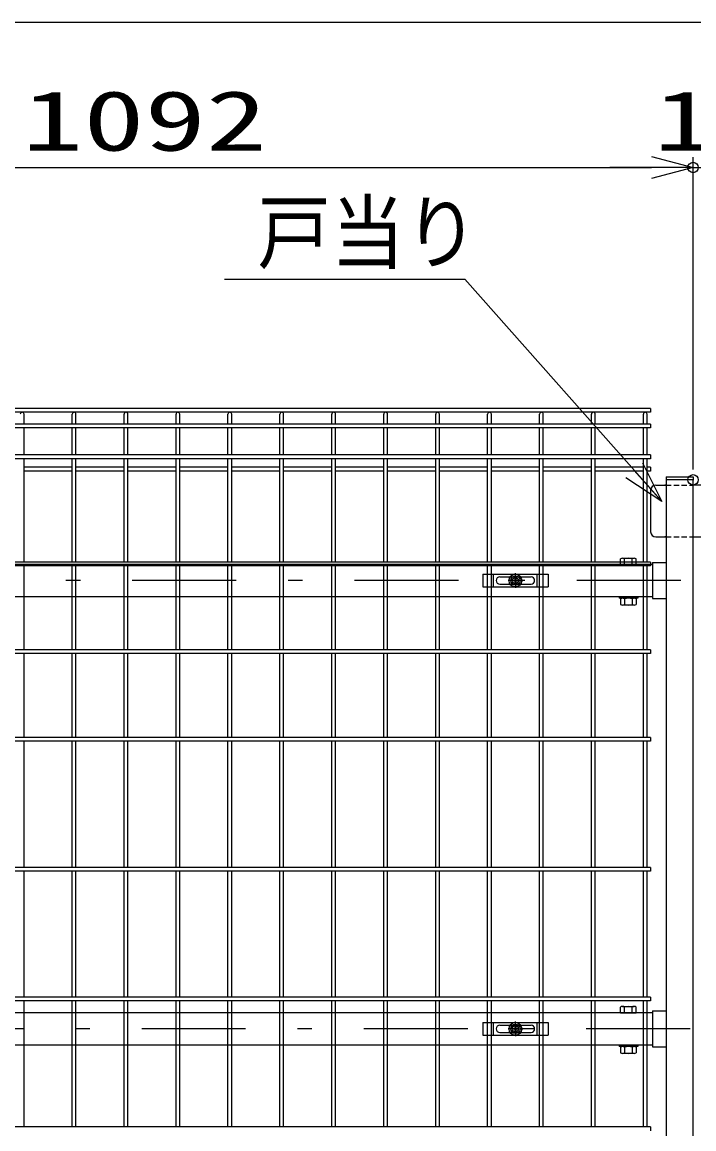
# Model space of a CAD drawing. Units: millimetres, scale not verified. Extents: x -4455 to 4455, y -3150 to 3150.
# Drawn here: x 1022 to 1669, y 369 to 1435 of the extents above; entities that cross this region are included whole.
import ezdxf
from ezdxf.enums import TextEntityAlignment as Align

# ---------------------------------------------------------------- set-up
doc = ezdxf.new("R2010")
doc.units = ezdxf.units.MM
doc.header["$LTSCALE"] = 20
doc.header["$PDMODE"] = 32
doc.header["$PDSIZE"] = 10
doc.linetypes.add('USER1', pattern=[10.7, 5, -2.5, 0.7, -2.5])
doc.linetypes.add('USER2', pattern=[0.375, 0.25, -0.125])
for name, color, linetype, lineweight in [('0-1_寸法線', 4, 'Continuous', 25), ('0-2_0', 3, 'USER2', 25), ('0-4_扉横枠', 7, 'Continuous', 25), ('0-5_軸線', 2, 'USER1', 25), ('0-6_扉縦枠', 7, 'Continuous', 25), ('0-7_丁番', 3, 'Continuous', 25), ('1-2_固定金具', 41, 'Continuous', 25), ('1-3_NER', 30, 'Continuous', 25)]:
    doc.layers.add(name, color=color, linetype=linetype, lineweight=lineweight)
doc.layers.add('0-3_DEFPOINTS', color=7, linetype='Continuous')
doc.styles.add('ＭＳ ゴシック', font='')
doc.styles.get('ＭＳ ゴシック').set_extended_font_data('MS Gothic')

# ---------------------------------------------------------------- blocks, each defined once
blk = doc.blocks.new('_Open30')
at = {"layer": '0-2_0', "color": 4, "linetype": 'Continuous'}
blk.add_line((0, 0), (-20, 0), dxfattribs=at)
blk.add_lwpolyline([(-20, 5.36), (0, 0), (-20, -5.36)], dxfattribs=at)
blk = doc.blocks.new('A$Cbe1bfa43')
at = {"layer": '1-2_固定金具'}
for p, q in [((0, 0), (1260, 0)), ((210, -240), (210, 0)), ((630, -80), (630, 22.9)), ((1050, -240), (1050, 0)), ((1260, 0), (1260, -240)), ((260, -120), (260.2, -120)), ((330, -50), (930, -50)), ((330, -190), (930, -190)), ((590, -120), (487.1, -120)), ((590, -120), (550, -120)), ((585.5, -112.8), (622.8, -112.8)), ((585.5, -127.2), (585.5, -112.8)), ((585.5, -112.8), (622.8, -112.8)), ((585.5, -127.2), (585.5, -112.8)), ((585.5, -112.8), (622.8, -112.8)), ((585.5, -127.2), (585.5, -112.8)), ((622.8, -127.2), (585.5, -127.2)), ((622.8, -127.2), (585.5, -127.2)), ((610, -120), (650, -120)), ((610, -120), (650, -120)), ((622.8, -112.8), (622.8, -75.5)), ((622.8, -112.8), (622.8, -75.5)), ((622.8, -112.8), (622.8, -75.5)), ((622.8, -112.8), (622.8, -75.5)), ((622.8, -112.8), (622.8, -75.5)), ((622.8, -112.8), (622.8, -75.5)), ((622.8, -75.5), (637.2, -75.5)), ((622.8, -75.5), (637.2, -75.5)), ((622.8, -75.5), (637.2, -75.5)), ((622.8, -75.5), (637.2, -75.5)), ((622.8, -75.5), (637.2, -75.5)), ((622.8, -75.5), (637.2, -75.5)), ((622.8, -164.5), (622.8, -127.2)), ((622.8, -164.5), (622.8, -127.2)), ((637.2, -164.5), (622.8, -164.5)), ((637.2, -164.5), (622.8, -164.5)), ((637.2, -164.5), (622.8, -164.5)), ((637.2, -164.5), (622.8, -164.5)), ((637.2, -164.5), (622.8, -164.5)), ((637.2, -164.5), (622.8, -164.5)), ((630, -80), (630, -40)), ((630, -140), (630, -100)), ((630, -140), (630, -100)), ((630, -160), (630, -200)), ((630, -160), (630, -262.9)), ((637.2, -75.5), (637.2, -112.8)), ((637.2, -75.5), (637.2, -112.8)), ((637.2, -75.5), (637.2, -112.8)), ((637.2, -75.5), (637.2, -112.8)), ((637.2, -75.5), (637.2, -112.8)), ((637.2, -112.8), (674.5, -112.8)), ((637.2, -112.8), (674.5, -112.8)), ((637.2, -112.8), (674.5, -112.8)), ((637.2, -127.2), (637.2, -164.5)), ((674.5, -127.2), (637.2, -127.2)), ((637.2, -127.2), (637.2, -164.5)), ((674.5, -127.2), (637.2, -127.2)), ((637.2, -127.2), (637.2, -164.5)), ((674.5, -127.2), (637.2, -127.2)), ((670, -120), (710, -120)), ((670, -120), (772.9, -120)), ((674.5, -112.8), (674.5, -127.2)), ((674.5, -112.8), (674.5, -127.2)), ((674.5, -112.8), (674.5, -127.2)), ((1004, -120), (1004.2, -120))]:
    blk.add_line(p, q, dxfattribs=at)
for points in [[(0, 0), (0, -240), (1260, -240)], [(585.5, -127.2), (585.5, -112.8), (622.8, -112.8)], [(585.5, -127.2), (585.5, -112.8), (622.8, -112.8)], [(585.5, -127.2), (585.5, -112.8), (622.8, -112.8)], [(622.8, -164.5), (622.8, -127.2), (585.5, -127.2)], [(622.8, -164.5), (622.8, -127.2), (585.5, -127.2)], [(622.8, -164.5), (622.8, -127.2), (585.5, -127.2)], [(622.8, -164.5), (622.8, -127.2), (585.5, -127.2)], [(637.2, -75.5), (637.2, -112.8), (674.5, -112.8), (674.5, -127.2)], [(637.2, -112.8), (674.5, -112.8), (674.5, -127.2)], [(637.2, -112.8), (674.5, -112.8), (674.5, -127.2)], [(674.5, -127.2), (637.2, -127.2), (637.2, -164.5)], [(674.5, -127.2), (637.2, -127.2), (637.2, -164.5)], [(674.5, -127.2), (637.2, -127.2), (637.2, -164.5)]]:
    blk.add_lwpolyline(points, dxfattribs=at)
for radius in [122.9, 122.9, 122.9, 122.9, 122.9, 122.9, 91.9, 91.9, 91.9, 91.9, 91.9, 91.9, 60]:
    blk.add_circle((630, -120), radius, dxfattribs=at)
for centre, start, end in [((330, -120), 90, 180), ((330, -120), 180, 270), ((930, -120), 0, 90), ((930, -120), 270, 0)]:
    blk.add_arc(centre, 70, start, end, dxfattribs=at)

msp = doc.modelspace()

# ---------------------------------------------------------------- linework, layer by layer
at = {"layer": '0-1_寸法線'}
for p, q in [((543.26, 1434.63), (2803.26, 1434.63)), ((1668.26, 1003.92), (1668.26, 1304.63)), ((1668.26, 1003.92), (1668.26, 1304.63)), ((616.26, 1294.63), (1628.26, 1294.63)), ((1628.26, 1294.63), (1588.26, 1294.63)), ((1668.26, 1294.63), (1678.26, 1294.63))]:
    msp.add_line(p, q, dxfattribs=at)
msp.add_lwpolyline([(1217.04, 1187.14), (1448.68, 1187.14), (1636.84, 974.68)], dxfattribs=at)
at = {"layer": '0-3_DEFPOINTS'}
for p in [(1668.26, 1294.63), (1668.26, 993.92)]:
    msp.add_point(p, dxfattribs=at)
at = {"layer": '0-4_扉横枠'}
for p, q in [((1598.56, 912.42), (1598.56, 917.87)), ((1600.44, 918.42), (1611.69, 918.42)), ((1602.31, 912.42), (1602.31, 917.87)), ((1609.81, 912.42), (1609.81, 917.87)), ((1613.56, 912.42), (1613.56, 917.87)), ((1629.26, 912.42), (615.26, 912.42)), ((1598.56, 912.42), (1613.56, 912.42)), ((1629.26, 914.37), (1642.26, 914.37)), ((1629.26, 914.37), (1629.26, 879.47)), ((615.26, 881.42), (1629.26, 881.42)), ((1597.06, 881.42), (1597.06, 879.82)), ((1615.06, 879.82), (1597.06, 879.82)), ((1598.56, 879.26), (1598.56, 873.87)), ((1611.69, 879.82), (1600.44, 879.82)), ((1602.31, 879.26), (1602.31, 873.87)), ((1609.81, 879.26), (1609.81, 873.87)), ((1613.56, 879.26), (1613.56, 873.87)), ((1615.06, 881.42), (1615.06, 879.82)), ((1629.26, 879.47), (1642.26, 879.47)), ((1611.69, 873.32), (1600.44, 873.32)), ((1629.26, 480.72), (615.26, 480.72)), ((1598.56, 480.72), (1598.56, 486.17)), ((1598.56, 480.72), (1613.56, 480.72)), ((1600.44, 486.72), (1611.69, 486.72)), ((1602.31, 480.72), (1602.31, 486.17)), ((1609.81, 480.72), (1609.81, 486.17)), ((1613.56, 480.72), (1613.56, 486.17)), ((1629.26, 482.67), (1642.26, 482.67)), ((1629.26, 482.67), (1629.26, 447.77)), ((615.26, 449.72), (1629.26, 449.72)), ((1597.06, 449.72), (1597.06, 448.12)), ((1615.06, 448.12), (1597.06, 448.12)), ((1611.69, 448.12), (1600.44, 448.12)), ((1615.06, 449.72), (1615.06, 448.12)), ((1629.26, 447.77), (1642.26, 447.77)), ((1598.56, 447.56), (1598.56, 442.17)), ((1611.69, 441.62), (1600.44, 441.62)), ((1602.31, 447.56), (1602.31, 442.17)), ((1609.81, 447.56), (1609.81, 442.17)), ((1613.56, 447.56), (1613.56, 442.17))]:
    msp.add_line(p, q, dxfattribs=at)
for centre, radius, start, end in [((1600.44, 914.97), 3.46, 57.13278, 122.86722), ((1606.06, 905.43), 12.99, 73.22135, 106.77865), ((1611.69, 914.97), 3.46, 57.13278, 122.86722), ((1600.44, 876.36), 3.46, 57.13278, 122.86722), ((1606.06, 866.83), 12.99, 73.22135, 106.77865), ((1611.69, 876.36), 3.46, 57.13278, 122.86722), ((1600.44, 876.77), 3.46, 237.13278, 302.86722), ((1606.06, 886.31), 12.99, 253.22135, 286.77865), ((1611.69, 876.77), 3.46, 237.13278, 302.86722), ((1600.44, 483.27), 3.46, 57.13278, 122.86722), ((1606.06, 473.73), 12.99, 73.22135, 106.77865), ((1611.69, 483.27), 3.46, 57.13278, 122.86722), ((1600.44, 444.66), 3.46, 57.13278, 122.86722), ((1606.06, 435.13), 12.99, 73.22135, 106.77865), ((1611.69, 444.66), 3.46, 57.13278, 122.86722), ((1600.44, 445.07), 3.46, 237.13278, 302.86722), ((1606.06, 454.61), 12.99, 253.22135, 286.77865), ((1611.69, 445.07), 3.46, 237.13278, 302.86722)]:
    msp.add_arc(centre, radius, start, end, dxfattribs=at)
at = {"layer": '0-5_軸線'}
for p, q in [((1656.36, 896.92), (585.16, 896.92)), ((1665.36, 465.22), (594.16, 465.22))]:
    msp.add_line(p, q, dxfattribs=at)
at = {"layer": '0-6_扉縦枠'}
for p, q in [((1642.26, 996.92), (1642.26, 993.92)), ((1642.26, 993.92), (1642.26, 8.37)), ((1668.26, 993.92), (1642.26, 993.92)), ((1668.26, -917.08), (1668.26, 993.92))]:
    msp.add_line(p, q, dxfattribs=at)
msp.add_lwpolyline([(1642.26, 996.92), (1668.26, 996.92), (1668.26, 993.92)], dxfattribs=at)
at = {"layer": '0-7_丁番'}
for p, q in [((1627.46, 983.92), (1627.46, 943.92)), ((1632.46, 988.92), (1642.26, 988.92)), ((1642.26, 988.92), (1641.26, 988.92)), ((1678.26, 988.92), (1668.26, 988.92)), ((1632.46, 938.92), (1642.26, 938.92)), ((1642.26, 938.92), (1641.26, 938.92)), ((1668.26, 938.92), (1678.26, 938.92))]:
    msp.add_line(p, q, dxfattribs=at)
at = {"layer": '0-7_丁番', "color": 4, "linetype": 'USER2'}
for p, q in [((1642.26, 988.92), (1668.26, 988.92)), ((1642.26, 938.92), (1668.26, 938.92))]:
    msp.add_line(p, q, dxfattribs=at)
at = {"layer": '0-7_丁番'}
for centre, start, end in [((1632.46, 983.92), 90, 180), ((1632.46, 943.92), 180, 270)]:
    msp.add_arc(centre, 5, start, end, dxfattribs=at)
at = {"layer": '1-3_NER'}
for p, q in [((1627.26, 1062.52), (617.26, 1062.52)), ((1627.26, 1058.92), (617.26, 1058.92)), ((1024.06, 1047.62), (1024.06, 1057.12)), ((1070.46, 1047.62), (1070.46, 1057.12)), ((1074.06, 1047.62), (1074.06, 1057.12)), ((1120.46, 1047.62), (1120.46, 1057.12)), ((1124.06, 1047.62), (1124.06, 1057.12)), ((1170.46, 1047.62), (1170.46, 1057.12)), ((1174.06, 1047.62), (1174.06, 1057.12)), ((1220.46, 1047.62), (1220.46, 1057.12)), ((1224.06, 1047.62), (1224.06, 1057.12)), ((1270.46, 1047.62), (1270.46, 1057.12)), ((1274.06, 1047.62), (1274.06, 1057.12)), ((1320.46, 1047.62), (1320.46, 1057.12)), ((1324.06, 1047.62), (1324.06, 1057.12)), ((1370.46, 1047.62), (1370.46, 1057.12)), ((1374.06, 1047.62), (1374.06, 1057.12)), ((1420.46, 1047.62), (1420.46, 1057.12)), ((1424.06, 1047.62), (1424.06, 1057.12)), ((1470.46, 1047.62), (1470.46, 1057.12)), ((1474.06, 1047.62), (1474.06, 1057.12)), ((1520.46, 1047.62), (1520.46, 1057.12)), ((1524.06, 1047.62), (1524.06, 1057.12)), ((1570.46, 1047.62), (1570.46, 1057.12)), ((1574.06, 1047.62), (1574.06, 1057.12)), ((1620.46, 1047.62), (1620.46, 1057.12)), ((1624.06, 1047.62), (1624.06, 1057.12)), ((1627.26, 1062.52), (1627.26, 1058.92)), ((1627.26, 1047.62), (617.26, 1047.62)), ((1627.26, 1047.62), (1627.26, 1044.02)), ((1627.26, 1044.02), (617.26, 1044.02)), ((1024.06, 1017.82), (1024.06, 1044.02)), ((1070.46, 1017.82), (1070.46, 1044.02)), ((1074.06, 1017.82), (1074.06, 1044.02)), ((1120.46, 1017.82), (1120.46, 1044.02)), ((1124.06, 1017.82), (1124.06, 1044.02)), ((1170.46, 1017.82), (1170.46, 1044.02)), ((1174.06, 1017.82), (1174.06, 1044.02)), ((1220.46, 1017.82), (1220.46, 1044.02)), ((1224.06, 1017.82), (1224.06, 1044.02)), ((1270.46, 1017.82), (1270.46, 1044.02)), ((1274.06, 1017.82), (1274.06, 1044.02)), ((1320.46, 1017.82), (1320.46, 1044.02)), ((1324.06, 1017.82), (1324.06, 1044.02)), ((1370.46, 1017.82), (1370.46, 1044.02)), ((1374.06, 1017.82), (1374.06, 1044.02)), ((1420.46, 1017.82), (1420.46, 1044.02)), ((1424.06, 1017.82), (1424.06, 1044.02)), ((1470.46, 1017.82), (1470.46, 1044.02)), ((1474.06, 1017.82), (1474.06, 1044.02)), ((1520.46, 1017.82), (1520.46, 1044.02)), ((1524.06, 1017.82), (1524.06, 1044.02)), ((1570.46, 1017.82), (1570.46, 1044.02)), ((1574.06, 1017.82), (1574.06, 1044.02)), ((1620.46, 1017.82), (1620.46, 1044.02)), ((1624.06, 1017.82), (1624.06, 1044.02)), ((1627.26, 1017.82), (617.26, 1017.82)), ((1627.26, 1014.22), (617.26, 1014.22)), ((1024.06, 914.72), (1024.06, 1014.22)), ((1070.46, 914.72), (1070.46, 1014.22)), ((1074.06, 914.72), (1074.06, 1014.22)), ((1120.46, 914.72), (1120.46, 1014.22)), ((1124.06, 914.72), (1124.06, 1014.22)), ((1170.46, 914.72), (1170.46, 1014.22)), ((1174.06, 914.72), (1174.06, 1014.22)), ((1220.46, 914.72), (1220.46, 1014.22)), ((1224.06, 914.72), (1224.06, 1014.22)), ((1270.46, 914.72), (1270.46, 1014.22)), ((1274.06, 914.72), (1274.06, 1014.22)), ((1320.46, 914.72), (1320.46, 1014.22)), ((1324.06, 914.72), (1324.06, 1014.22)), ((1370.46, 914.72), (1370.46, 1014.22)), ((1374.06, 914.72), (1374.06, 1014.22)), ((1420.46, 914.72), (1420.46, 1014.22)), ((1424.06, 914.72), (1424.06, 1014.22)), ((1470.46, 914.72), (1470.46, 1014.22)), ((1474.06, 914.72), (1474.06, 1014.22)), ((1520.46, 914.72), (1520.46, 1014.22)), ((1524.06, 914.72), (1524.06, 1014.22)), ((1570.46, 914.72), (1570.46, 1014.22)), ((1574.06, 914.72), (1574.06, 1014.22)), ((1620.46, 914.72), (1620.46, 1014.22)), ((1624.06, 914.72), (1624.06, 1014.22)), ((1627.26, 1017.82), (1627.26, 1014.22)), ((1070.46, 1005.96), (1024.06, 1005.96)), ((1070.46, 1002.36), (1024.06, 1002.36)), ((1120.46, 1005.96), (1074.06, 1005.96)), ((1120.46, 1002.36), (1074.06, 1002.36)), ((1170.46, 1005.96), (1124.06, 1005.96)), ((1170.46, 1002.36), (1124.06, 1002.36)), ((1220.46, 1005.96), (1174.06, 1005.96)), ((1220.46, 1002.36), (1174.06, 1002.36)), ((1270.46, 1005.96), (1224.06, 1005.96)), ((1270.46, 1002.36), (1224.06, 1002.36)), ((1320.46, 1005.96), (1274.06, 1005.96)), ((1320.46, 1002.36), (1274.06, 1002.36)), ((1370.46, 1005.96), (1324.06, 1005.96)), ((1370.46, 1002.36), (1324.06, 1002.36)), ((1420.46, 1005.96), (1374.06, 1005.96)), ((1420.46, 1002.36), (1374.06, 1002.36)), ((1470.46, 1005.96), (1424.06, 1005.96)), ((1470.46, 1002.36), (1424.06, 1002.36)), ((1520.46, 1005.96), (1474.06, 1005.96)), ((1520.46, 1002.36), (1474.06, 1002.36)), ((1570.46, 1005.96), (1524.06, 1005.96)), ((1570.46, 1002.36), (1524.06, 1002.36)), ((1620.46, 1005.96), (1574.06, 1005.96)), ((1620.46, 1002.36), (1574.06, 1002.36)), ((1627.26, 1005.96), (1624.06, 1005.96)), ((1627.26, 1002.36), (1624.06, 1002.36)), ((1627.26, 1005.96), (1627.26, 1002.36)), ((1627.26, 911.12), (617.26, 911.12)), ((1024.06, 830.22), (1024.06, 911.12)), ((1070.46, 830.22), (1070.46, 911.12)), ((1074.06, 830.22), (1074.06, 911.12)), ((1120.46, 830.22), (1120.46, 911.12)), ((1124.06, 830.22), (1124.06, 911.12)), ((1170.46, 830.22), (1170.46, 911.12)), ((1174.06, 830.22), (1174.06, 911.12)), ((1220.46, 830.22), (1220.46, 911.12)), ((1224.06, 830.22), (1224.06, 911.12)), ((1270.46, 830.22), (1270.46, 911.12)), ((1274.06, 830.22), (1274.06, 911.12)), ((1320.46, 830.22), (1320.46, 911.12)), ((1324.06, 830.22), (1324.06, 911.12)), ((1370.46, 830.22), (1370.46, 911.12)), ((1374.06, 830.22), (1374.06, 911.12)), ((1420.46, 830.22), (1420.46, 911.12)), ((1424.06, 830.22), (1424.06, 911.12)), ((1470.46, 830.22), (1470.46, 911.12)), ((1474.06, 830.22), (1474.06, 911.12)), ((1520.46, 830.22), (1520.46, 911.12)), ((1524.06, 830.22), (1524.06, 911.12)), ((1570.46, 830.22), (1570.46, 911.12)), ((1574.06, 830.22), (1574.06, 911.12)), ((1620.46, 830.22), (1620.46, 911.12)), ((1624.06, 830.22), (1624.06, 911.12)), ((1627.26, 914.72), (1627.26, 911.12)), ((1627.26, 826.62), (617.26, 826.62)), ((1024.06, 745.72), (1024.06, 826.62)), ((1070.46, 745.72), (1070.46, 826.62)), ((1074.06, 745.72), (1074.06, 826.62)), ((1120.46, 745.72), (1120.46, 826.62)), ((1124.06, 745.72), (1124.06, 826.62)), ((1170.46, 745.72), (1170.46, 826.62)), ((1174.06, 745.72), (1174.06, 826.62)), ((1220.46, 745.72), (1220.46, 826.62)), ((1224.06, 745.72), (1224.06, 826.62)), ((1270.46, 745.72), (1270.46, 826.62)), ((1274.06, 745.72), (1274.06, 826.62)), ((1320.46, 745.72), (1320.46, 826.62)), ((1324.06, 745.72), (1324.06, 826.62)), ((1370.46, 745.72), (1370.46, 826.62)), ((1374.06, 745.72), (1374.06, 826.62)), ((1420.46, 745.72), (1420.46, 826.62)), ((1424.06, 745.72), (1424.06, 826.62)), ((1470.46, 745.72), (1470.46, 826.62)), ((1474.06, 745.72), (1474.06, 826.62)), ((1520.46, 745.72), (1520.46, 826.62)), ((1524.06, 745.72), (1524.06, 826.62)), ((1570.46, 745.72), (1570.46, 826.62)), ((1574.06, 745.72), (1574.06, 826.62)), ((1620.46, 745.72), (1620.46, 826.62)), ((1624.06, 745.72), (1624.06, 826.62)), ((1627.26, 830.22), (1627.26, 826.62)), ((1627.26, 742.12), (617.26, 742.12)), ((1024.06, 620.72), (1024.06, 742.12)), ((1070.46, 620.72), (1070.46, 742.12)), ((1074.06, 620.72), (1074.06, 742.12)), ((1120.46, 620.72), (1120.46, 742.12)), ((1124.06, 620.72), (1124.06, 742.12)), ((1170.46, 620.72), (1170.46, 742.12)), ((1174.06, 620.72), (1174.06, 742.12)), ((1220.46, 620.72), (1220.46, 742.12)), ((1224.06, 620.72), (1224.06, 742.12)), ((1270.46, 620.72), (1270.46, 742.12)), ((1274.06, 620.72), (1274.06, 742.12)), ((1320.46, 620.72), (1320.46, 742.12)), ((1324.06, 620.72), (1324.06, 742.12)), ((1370.46, 620.72), (1370.46, 742.12)), ((1374.06, 620.72), (1374.06, 742.12)), ((1420.46, 620.72), (1420.46, 742.12)), ((1424.06, 620.72), (1424.06, 742.12)), ((1470.46, 620.72), (1470.46, 742.12)), ((1474.06, 620.72), (1474.06, 742.12)), ((1520.46, 620.72), (1520.46, 742.12)), ((1524.06, 620.72), (1524.06, 742.12)), ((1570.46, 620.72), (1570.46, 742.12)), ((1574.06, 620.72), (1574.06, 742.12)), ((1620.46, 620.72), (1620.46, 742.12)), ((1624.06, 620.72), (1624.06, 742.12)), ((1627.26, 745.72), (1627.26, 742.12)), ((1627.26, 620.72), (1627.26, 617.12)), ((1627.26, 617.12), (617.26, 617.12)), ((1024.06, 495.72), (1024.06, 617.12)), ((1070.46, 495.72), (1070.46, 617.12)), ((1074.06, 495.72), (1074.06, 617.12)), ((1120.46, 495.72), (1120.46, 617.12)), ((1124.06, 495.72), (1124.06, 617.12)), ((1170.46, 495.72), (1170.46, 617.12)), ((1174.06, 495.72), (1174.06, 617.12)), ((1220.46, 495.72), (1220.46, 617.12)), ((1224.06, 495.72), (1224.06, 617.12)), ((1270.46, 495.72), (1270.46, 617.12)), ((1274.06, 495.72), (1274.06, 617.12)), ((1320.46, 495.72), (1320.46, 617.12)), ((1324.06, 495.72), (1324.06, 617.12)), ((1370.46, 495.72), (1370.46, 617.12)), ((1374.06, 495.72), (1374.06, 617.12)), ((1420.46, 495.72), (1420.46, 617.12)), ((1424.06, 495.72), (1424.06, 617.12)), ((1470.46, 495.72), (1470.46, 617.12)), ((1474.06, 495.72), (1474.06, 617.12)), ((1520.46, 495.72), (1520.46, 617.12)), ((1524.06, 495.72), (1524.06, 617.12)), ((1570.46, 495.72), (1570.46, 617.12)), ((1574.06, 495.72), (1574.06, 617.12)), ((1620.46, 495.72), (1620.46, 617.12)), ((1624.06, 495.72), (1624.06, 617.12)), ((1627.26, 492.12), (617.26, 492.12)), ((1024.06, 370.72), (1024.06, 492.12)), ((1070.46, 370.72), (1070.46, 492.12)), ((1074.06, 370.72), (1074.06, 492.12)), ((1120.46, 370.72), (1120.46, 492.12)), ((1124.06, 370.72), (1124.06, 492.12)), ((1170.46, 370.72), (1170.46, 492.12)), ((1174.06, 370.72), (1174.06, 492.12)), ((1220.46, 370.72), (1220.46, 492.12)), ((1224.06, 370.72), (1224.06, 492.12)), ((1270.46, 370.72), (1270.46, 492.12)), ((1274.06, 370.72), (1274.06, 492.12)), ((1320.46, 370.72), (1320.46, 492.12)), ((1324.06, 370.72), (1324.06, 492.12)), ((1370.46, 370.72), (1370.46, 492.12)), ((1374.06, 370.72), (1374.06, 492.12)), ((1420.46, 370.72), (1420.46, 492.12)), ((1424.06, 370.72), (1424.06, 492.12)), ((1470.46, 370.72), (1470.46, 492.12)), ((1474.06, 370.72), (1474.06, 492.12)), ((1520.46, 370.72), (1520.46, 492.12)), ((1524.06, 370.72), (1524.06, 492.12)), ((1570.46, 370.72), (1570.46, 492.12)), ((1574.06, 370.72), (1574.06, 492.12)), ((1620.46, 370.72), (1620.46, 492.12)), ((1624.06, 370.72), (1624.06, 492.12)), ((1627.26, 495.72), (1627.26, 492.12)), ((1627.26, 370.72), (1627.26, 367.12))]:
    msp.add_line(p, q, dxfattribs=at)
for points in [[(1627.26, 914.72), (617.26, 914.72), (617.26, 911.12)], [(1627.26, 830.22), (617.26, 830.22), (617.26, 826.62)], [(1627.26, 745.72), (617.26, 745.72), (617.26, 742.12)], [(1627.26, 620.72), (617.26, 620.72), (617.26, 617.12)], [(1627.26, 495.72), (617.26, 495.72), (617.26, 492.12)], [(1627.26, 370.72), (617.26, 370.72), (617.26, 367.12)]]:
    msp.add_lwpolyline(points, dxfattribs=at)
for centre in [(1022.26, 1057.12), (1072.26, 1057.12), (1122.26, 1057.12), (1172.26, 1057.12), (1222.26, 1057.12), (1272.26, 1057.12), (1322.26, 1057.12), (1372.26, 1057.12), (1422.26, 1057.12), (1472.26, 1057.12), (1522.26, 1057.12), (1572.26, 1057.12), (1622.26, 1057.12)]:
    msp.add_arc(centre, 1.8, 0, 180, dxfattribs=at)

# ---------------------------------------------------------------- block references
at = {"layer": '0-1_寸法線', "xscale": 2, "yscale": 2}
msp.add_blockref('_Open30', (1668.26, 1294.63), dxfattribs=at)
msp.add_blockref('_Open30', (1668.26, 1294.63), dxfattribs=at)
at = {"layer": '0-1_寸法線', "xscale": 2, "yscale": 2, "rotation": 311.83075}
msp.add_blockref('_Open30', (1638.18, 973.19), dxfattribs=at)
at = {"layer": '1-2_固定金具', "xscale": 0.05, "yscale": 0.05}
for p in [(1465.76, 902.92), (1465.76, 471.22)]:
    msp.add_blockref('A$Cbe1bfa43', p, dxfattribs=at)

# ---------------------------------------------------------------- texts
at = {"layer": '0-1_寸法線', "color": 2, "style": 'ＭＳ ゴシック'}
for s, width, p in [('1092', 1.5, (1022.26, 1293.53)), ('10', 1.5, (1630.4, 1293.53)), ('戸当り', 0.9, (1248.68, 1186.04))]:
    msp.add_text(s, height=57.77, dxfattribs=dict(at, width=width)).set_placement(p, align=Align.BOTTOM_LEFT)

doc.saveas('drawing.dxf')
